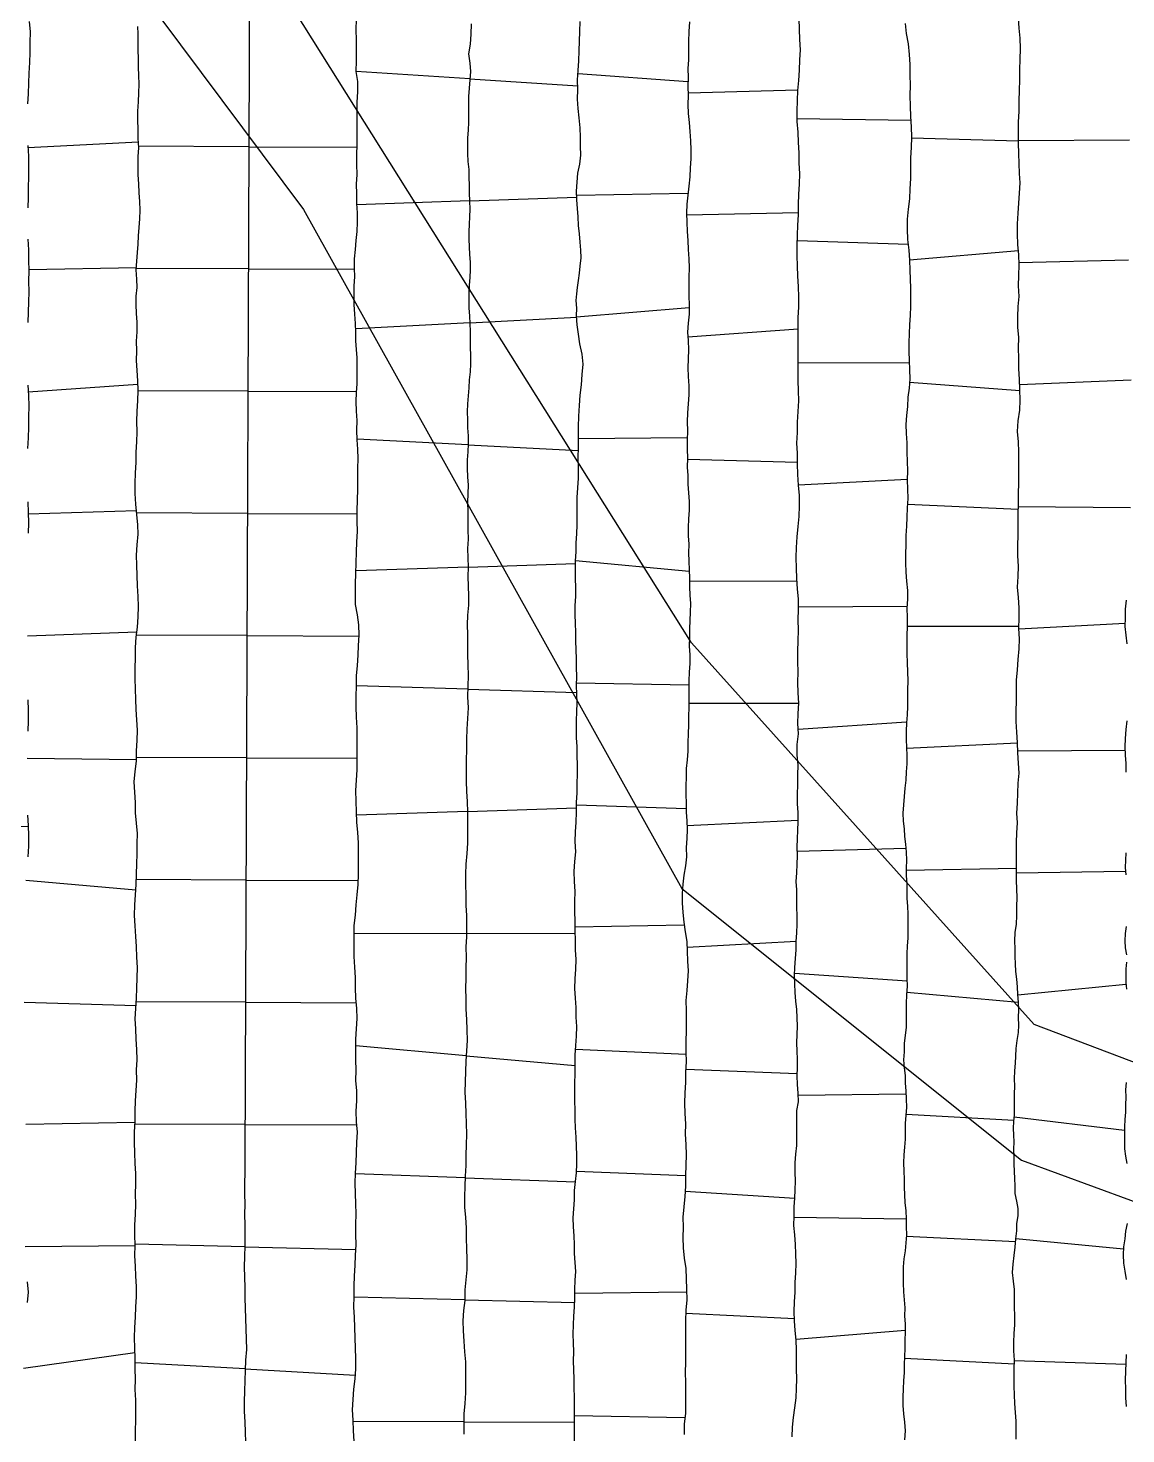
# Model space of a CAD drawing. Extents: x 703186 to 703989, y 1560402 to 1561368.
# Drawn here: x 703248.1 to 703293, y 1560567 to 1560624.5 of the extents above; entities that cross this region are included whole.
import ezdxf

# ---------------------------------------------------------------- set-up
doc = ezdxf.new("R2010")
doc.units = 0
for name, color, linetype in [('10124_2002_REAL', 30, 'Continuous'), ('AGROCAD PLL', 7, 'Continuous'), ('PANTE_2002', 7, 'Continuous')]:
    doc.layers.add(name, color=color, linetype=linetype)

msp = doc.modelspace()

# ---------------------------------------------------------------- linework, layer by layer
at = {"layer": '10124_2002_REAL'}
for points in [[(703257.2215, 1560637.122), (703256.9949, 1560578.1206), (703256.9913, 1560577.6985), (703256.9866, 1560577.2739), (703256.9834, 1560576.8393), (703256.9881, 1560576.4177), (703256.9819, 1560575.9928), (703256.9877, 1560575.573), (703256.9915, 1560575.1392), (703256.9931, 1560574.7124), (703256.983, 1560574.2857), (703256.9653, 1560573.8528), (703256.9738, 1560573.4293), (703256.9919, 1560573.0135), (703256.9882, 1560572.5847), (703257.0065, 1560572.1605), (703257.0248, 1560571.745), (703257.0357, 1560571.3196), (703257.0542, 1560570.8948), (703257.0574, 1560570.4729), (703257.0276, 1560570.0431), (703257.0035, 1560569.6113), (703256.9881, 1560569.2007), (703256.9826, 1560568.7734), (703256.966, 1560568.3502), (703256.9622, 1560567.9379), (703256.9921, 1560567.5132), (703257.0045, 1560567.0997), (703257.0224, 1560566.6799)], [(703248.1711, 1560624.7957), (703248.2094, 1560624.3709), (703248.1967, 1560623.9433), (703248.196, 1560623.5314), (703248.1811, 1560623.1193), (703248.1606, 1560622.688), (703248.1393, 1560622.2707), (703248.127, 1560621.8444), (703248.1027, 1560621.424)], [(703252.5136, 1560566.731), (703252.5205, 1560567.1568), (703252.5362, 1560567.5737), (703252.5352, 1560567.9987), (703252.533, 1560568.4057), (703252.5107, 1560568.8358), (703252.5219, 1560569.265), (703252.5054, 1560569.6842), (703252.5015, 1560570.1022), (703252.4898, 1560570.5262), (703252.4735, 1560570.9614), (703252.4923, 1560571.3789), (703252.5189, 1560571.7955), (703252.5375, 1560572.2144), (703252.5548, 1560572.6306), (703252.5636, 1560573.0461), (703252.532, 1560573.4722), (703252.5174, 1560573.8865), (703252.4874, 1560574.3083), (703252.5025, 1560574.7362), (703252.4914, 1560575.1583), (703252.4911, 1560575.5734), (703252.5146, 1560575.9979), (703252.5323, 1560576.4208), (703252.5267, 1560576.8247), (703252.5392, 1560577.2452), (703252.5306, 1560577.6694), (703252.5048, 1560578.088), (703252.4894, 1560578.5233), (703252.48, 1560578.9411), (703252.4732, 1560579.3724), (703252.5011, 1560579.7947), (703252.5088, 1560580.2263), (703252.5247, 1560580.6512), (703252.5527, 1560581.0642), (703252.5709, 1560581.4926), (703252.5665, 1560581.9117), (703252.5831, 1560582.3284), (703252.5792, 1560582.7494), (703252.5432, 1560583.171), (703252.5335, 1560583.5925), (703252.5041, 1560584.0067), (703252.5377, 1560584.4298), (703252.5543, 1560584.8501), (703252.5711, 1560585.2616), (703252.5857, 1560585.6765), (703252.5984, 1560586.1006), (703252.5796, 1560586.5282), (703252.5586, 1560586.9569), (703252.5375, 1560587.3718), (703252.5063, 1560587.8029), (703252.4807, 1560588.2323), (703252.4965, 1560588.6634), (703252.5175, 1560589.0769), (703252.5416, 1560589.4999), (703252.5574, 1560589.9196), (703252.5777, 1560590.3356), (703252.5843, 1560590.7479), (703252.5816, 1560591.1682), (703252.5972, 1560591.5792), (703252.5609, 1560591.9989), (703252.5241, 1560592.4251), (703252.5193, 1560592.8484), (703252.4979, 1560593.271), (703252.4627, 1560593.6912), (703252.5074, 1560594.1197), (703252.5566, 1560594.5422), (703252.5658, 1560594.9637), (703252.5907, 1560595.3893), (703252.6078, 1560595.8086), (703252.5732, 1560596.2268), (703252.5444, 1560596.6544), (703252.5306, 1560597.0724), (703252.5194, 1560597.4926), (703252.5003, 1560597.9189), (703252.5005, 1560598.339), (703252.5174, 1560598.7684), (703252.5253, 1560599.1853), (703252.5501, 1560599.6107), (703252.5993, 1560600.0194), (703252.6232, 1560600.44), (703252.6394, 1560600.8617), (703252.6269, 1560601.2798), (703252.6062, 1560601.7121), (703252.5886, 1560602.1354), (703252.5723, 1560602.5534), (703252.5603, 1560602.9682), (703252.5822, 1560603.3953), (703252.6276, 1560603.8216), (703252.6134, 1560604.2106), (703252.5713, 1560604.6307), (703252.5369, 1560605.0544), (703252.5073, 1560605.486), (703252.5118, 1560605.9007), (703252.5242, 1560606.3323), (703252.5446, 1560606.758), (703252.5471, 1560607.1778), (703252.5695, 1560607.6026), (703252.5938, 1560608.0187), (703252.5813, 1560608.4404), (703252.5878, 1560608.8576), (703252.6135, 1560609.2834), (703252.6225, 1560609.697), (703252.6115, 1560610.1043), (703252.5865, 1560610.5226), (703252.5667, 1560610.9304), (703252.5693, 1560611.3245), (703252.5665, 1560611.7274), (703252.5923, 1560612.1035), (703252.5929, 1560612.4923), (703252.5671, 1560612.8578), (703252.5408, 1560613.216), (703252.553, 1560613.5555), (703252.5845, 1560613.9101), (703252.5805, 1560614.2592), (703252.5483, 1560614.6354), (703252.5723, 1560614.9903), (703252.6051, 1560615.3437), (703252.6286, 1560615.6879), (703252.6419, 1560616.0274), (703252.6666, 1560616.3711), (703252.6922, 1560616.7243), (703252.7066, 1560617.0768), (703252.6957, 1560617.436), (703252.6686, 1560617.789), (703252.6536, 1560618.1546), (703252.6347, 1560618.524), (703252.6279, 1560618.9002), (703252.6346, 1560619.2705), (703252.6503, 1560619.6348), (703252.6278, 1560620.0124), (703252.6343, 1560620.3863), (703252.6141, 1560620.7588), (703252.6167, 1560621.1321), (703252.6377, 1560621.5082), (703252.6543, 1560621.8721), (703252.6736, 1560622.2328), (703252.6516, 1560622.5856), (703252.6433, 1560622.9311), (703252.6394, 1560623.2826), (703252.6277, 1560623.6226), (703252.6275, 1560623.9556), (703252.6245, 1560624.2852), (703252.6194, 1560624.5879)], [(703261.4687, 1560566.7281), (703261.4435, 1560567.155), (703261.4249, 1560567.5847), (703261.4009, 1560568.0122), (703261.4331, 1560568.4342), (703261.4607, 1560568.849), (703261.5022, 1560569.2745), (703261.5366, 1560569.6871), (703261.5403, 1560570.1027), (703261.5237, 1560570.5305), (703261.5148, 1560570.9512), (703261.4955, 1560571.3739), (703261.48, 1560571.7914), (703261.4508, 1560572.2093), (703261.4636, 1560572.6398), (703261.4711, 1560573.0679), (703261.4831, 1560573.4877), (703261.512, 1560573.9126), (703261.5248, 1560574.3312), (703261.5431, 1560574.7518), (703261.5355, 1560575.1742), (703261.537, 1560575.5931), (703261.5469, 1560576.0188), (703261.5347, 1560576.4379), (703261.5249, 1560576.8574), (703261.5127, 1560577.2785), (703261.5272, 1560577.6893), (703261.5477, 1560578.1135), (703261.5605, 1560578.535), (703261.5816, 1560578.9515), (703261.6006, 1560579.3712), (703261.5632, 1560579.793), (703261.5461, 1560580.2211), (703261.5746, 1560580.641), (703261.5738, 1560581.0594), (703261.543, 1560581.482), (703261.5452, 1560581.9042), (703261.538, 1560582.3193), (703261.5423, 1560582.7452), (703261.5373, 1560583.1713), (703261.5605, 1560583.5876), (703261.5868, 1560584.0115), (703261.573, 1560584.4286), (703261.543, 1560584.8432), (703261.5275, 1560585.2631), (703261.52, 1560585.6859), (703261.4939, 1560586.1198), (703261.4683, 1560586.547), (703261.4623, 1560586.9707), (703261.4638, 1560587.3913), (703261.4716, 1560587.8176), (703261.5161, 1560588.236), (703261.5547, 1560588.6606), (703261.5917, 1560589.0782), (703261.6362, 1560589.5), (703261.6469, 1560589.9196), (703261.6463, 1560590.342), (703261.6412, 1560590.7673), (703261.6417, 1560591.1938), (703261.6146, 1560591.6166), (703261.5772, 1560592.0461), (703261.5642, 1560592.4732), (703261.5494, 1560592.9039), (703261.5419, 1560593.3343), (703261.5598, 1560593.7645), (703261.5874, 1560594.1924), (703261.5925, 1560594.617), (703261.5942, 1560595.0575), (703261.5965, 1560595.4851), (703261.5885, 1560595.9084), (703261.5651, 1560596.3383), (703261.5494, 1560596.7682), (703261.5534, 1560597.1841), (703261.5621, 1560597.6154), (703261.5666, 1560598.0355), (703261.6102, 1560598.4568), (703261.6264, 1560598.873), (703261.6445, 1560599.2785), (703261.6703, 1560599.6937), (703261.6565, 1560600.1118), (703261.6021, 1560600.5287), (703261.5273, 1560600.9543), (703261.5247, 1560601.3795), (703261.5251, 1560601.7964), (703261.5424, 1560602.2211), (703261.5456, 1560602.6477), (703261.5639, 1560603.083), (703261.5797, 1560603.5107), (703261.6025, 1560603.9301), (703261.5853, 1560604.3598), (703261.5918, 1560604.7869), (703261.6098, 1560605.2249), (703261.618, 1560605.658), (703261.615, 1560606.0967), (703261.6189, 1560606.5239), (703261.6258, 1560606.9075), (703261.6222, 1560607.3008), (703261.5843, 1560607.6869), (703261.5818, 1560608.0853), (703261.5936, 1560608.478), (703261.5572, 1560608.8577), (703261.5537, 1560609.2467), (703261.5586, 1560609.6234), (703261.5853, 1560609.9689), (703261.5968, 1560610.3261), (703261.5933, 1560610.6697), (703261.5893, 1560611.0363), (703261.5679, 1560611.386), (703261.5404, 1560611.7382), (703261.5406, 1560612.0914), (703261.5225, 1560612.4474), (703261.4922, 1560612.8227), (703261.4738, 1560613.22), (703261.4616, 1560613.5893), (703261.4671, 1560613.9789), (703261.4898, 1560614.3544), (703261.4766, 1560614.7101), (703261.4845, 1560615.0946), (703261.5231, 1560615.4683), (703261.5481, 1560615.8333), (703261.5889, 1560616.2072), (703261.604, 1560616.5856), (703261.601, 1560616.9665), (703261.5762, 1560617.3532), (703261.5744, 1560617.7458), (703261.5691, 1560618.1407), (703261.589, 1560618.535), (703261.5725, 1560618.9416), (703261.5821, 1560619.3433), (703261.5959, 1560619.7712), (703261.5971, 1560620.2147), (703261.5952, 1560620.6467), (703261.5842, 1560621.0718), (703261.5863, 1560621.4966), (703261.6169, 1560621.9172), (703261.6168, 1560622.3424), (703261.5556, 1560622.7553), (703261.5696, 1560623.1861), (703261.569, 1560623.615), (703261.5598, 1560624.042), (703261.5566, 1560624.4611), (703261.5658, 1560624.8864)], [(703266.258, 1560624.7002), (703266.2434, 1560624.2824), (703266.2211, 1560623.8652), (703266.1452, 1560623.4696), (703266.1967, 1560623.0953), (703266.2239, 1560622.7461), (703266.2022, 1560622.4136), (703266.1733, 1560622.0651), (703266.1524, 1560621.7229), (703266.15, 1560621.373), (703266.1447, 1560621.0203), (703266.1492, 1560620.6786), (703266.1311, 1560620.3545), (703266.0992, 1560620.0365), (703266.1019, 1560619.7198), (703266.1107, 1560619.3938), (703266.1226, 1560619.07), (703266.1568, 1560618.7457), (703266.1653, 1560618.4221), (703266.1706, 1560618.0982), (703266.1747, 1560617.7814), (703266.186, 1560617.4514), (703266.1944, 1560617.1225), (703266.1872, 1560616.8093), (703266.1801, 1560616.5026), (703266.1636, 1560616.1878), (703266.1658, 1560615.8878), (703266.1697, 1560615.5733), (703266.1878, 1560615.2664), (703266.2083, 1560614.9556), (703266.2187, 1560614.6426), (703266.2058, 1560614.3221), (703266.1777, 1560614.0106), (703266.1555, 1560613.7038), (703266.1658, 1560613.391), (703266.1656, 1560613.0718), (703266.1882, 1560612.7561), (703266.2052, 1560612.4356), (703266.2194, 1560612.1249), (703266.216, 1560611.8123), (703266.2163, 1560611.4734), (703266.2234, 1560611.1308), (703266.2299, 1560610.7972), (703266.2099, 1560610.468), (703266.1764, 1560610.1418), (703266.1581, 1560609.8163), (703266.1363, 1560609.4873), (703266.1078, 1560609.1567), (703266.0957, 1560608.8311), (703266.1038, 1560608.5054), (703266.1017, 1560608.1785), (703266.1286, 1560607.855), (703266.1373, 1560607.5279), (703266.1203, 1560607.1964), (703266.0946, 1560606.8629), (703266.0876, 1560606.5154), (703266.1006, 1560606.167), (703266.134, 1560605.8301), (703266.1242, 1560605.488), (703266.112, 1560605.1211), (703266.1127, 1560604.753), (703266.1132, 1560604.3876), (703266.1231, 1560604.0084), (703266.1287, 1560603.6251), (703266.1063, 1560603.2389), (703266.1177, 1560602.8626), (703266.1301, 1560602.4785), (703266.1261, 1560602.0902), (703266.1306, 1560601.6999), (703266.1475, 1560601.3092), (703266.1449, 1560600.9179), (703266.1075, 1560600.5166), (703266.0926, 1560600.1167), (703266.0998, 1560599.7271), (703266.1073, 1560599.3109), (703266.1076, 1560598.8994), (703266.1218, 1560598.483), (703266.1317, 1560598.0502), (703266.122, 1560597.6099), (703266.1088, 1560597.1673), (703266.1311, 1560596.7209), (703266.108, 1560596.2879), (703266.0832, 1560595.8523), (703266.0639, 1560595.4435), (703266.0689, 1560595.0167), (703266.0527, 1560594.5845), (703266.0453, 1560594.1609), (703266.0556, 1560593.7265), (703266.0646, 1560593.3041), (703266.0956, 1560592.8841), (703266.1097, 1560592.4567), (703266.1011, 1560592.0443), (703266.1013, 1560591.6077), (703266.1035, 1560591.1881), (703266.075, 1560590.7598), (703266.0342, 1560590.3308), (703266.0296, 1560589.9118), (703266.0237, 1560589.4973), (703266.0416, 1560589.0628), (703266.0422, 1560588.6391), (703266.0674, 1560588.2238), (703266.0692, 1560587.7918), (703266.0702, 1560587.3576), (703266.0402, 1560586.9394), (703266.0466, 1560586.5158), (703266.0407, 1560586.0901), (703266.0324, 1560585.6673), (703266.0267, 1560585.2446), (703266.0374, 1560584.8183), (703266.038, 1560584.3979), (703266.0609, 1560583.9701), (703266.0845, 1560583.5481), (703266.0882, 1560583.1156), (703266.0696, 1560582.6952), (703266.0316, 1560582.2717), (703266.0202, 1560581.8459), (703266.0062, 1560581.4211), (703265.9965, 1560580.9962), (703266.0177, 1560580.5555), (703266.0319, 1560580.1316), (703266.0462, 1560579.7139), (703266.0646, 1560579.2778), (703266.0558, 1560578.8436), (703266.0421, 1560578.4234), (703266.0391, 1560577.9954), (703266.017, 1560577.569), (703266.0017, 1560577.1455), (703265.9885, 1560576.7319), (703265.982, 1560576.3039), (703266.0239, 1560575.873), (703266.0531, 1560575.4467), (703266.0458, 1560575.0249), (703266.064, 1560574.5918), (703266.0849, 1560574.1654), (703266.0772, 1560573.7396), (703266.0395, 1560573.3225), (703266.0008, 1560572.9099), (703265.9907, 1560572.4821), (703265.9463, 1560572.0678), (703265.9161, 1560571.6504), (703265.9264, 1560571.2322), (703265.9611, 1560570.8116), (703265.9836, 1560570.3801), (703266.0225, 1560569.9697), (703266.026, 1560569.5539), (703266.0204, 1560569.1238), (703266.0233, 1560568.6959), (703265.9906, 1560568.2626), (703265.9619, 1560567.8442), (703265.9611, 1560567.4254), (703265.9586, 1560567.0095)], [(703270.4894, 1560566.7087), (703270.4893, 1560567.0737), (703270.4827, 1560567.4417), (703270.4894, 1560567.7965), (703270.4901, 1560568.1666), (703270.4805, 1560568.5333), (703270.4701, 1560568.9003), (703270.4704, 1560569.2753), (703270.4518, 1560569.6392), (703270.4456, 1560570.0051), (703270.4515, 1560570.377), (703270.4427, 1560570.742), (703270.4364, 1560571.1066), (703270.445, 1560571.4786), (703270.4503, 1560571.8404), (703270.4874, 1560572.208), (703270.4985, 1560572.5745), (703270.4942, 1560572.9345), (703270.5149, 1560573.3057), (703270.5365, 1560573.6702), (703270.5075, 1560574.0288), (703270.48, 1560574.4054), (703270.4846, 1560574.7719), (703270.4654, 1560575.1281), (703270.437, 1560575.4923), (703270.4345, 1560575.8551), (703270.4576, 1560576.2294), (703270.4835, 1560576.5991), (703270.4886, 1560576.9762), (703270.5307, 1560577.3486), (703270.5596, 1560577.7058), (703270.5739, 1560578.0634), (703270.5765, 1560578.422), (703270.5666, 1560578.7874), (703270.5541, 1560579.1598), (703270.5309, 1560579.5365), (703270.5167, 1560579.9021), (703270.5113, 1560580.2743), (703270.4976, 1560580.6351), (703270.5021, 1560581.0034), (703270.5004, 1560581.3668), (703270.5079, 1560581.7462), (703270.5111, 1560582.1324), (703270.5164, 1560582.5179), (703270.5344, 1560582.9042), (703270.5706, 1560583.2907), (703270.5751, 1560583.682), (703270.551, 1560584.0724), (703270.5501, 1560584.4606), (703270.5309, 1560584.8495), (703270.5043, 1560585.2412), (703270.5091, 1560585.6377), (703270.541, 1560586.0314), (703270.5488, 1560586.4254), (703270.5287, 1560586.8183), (703270.5227, 1560587.2124), (703270.514, 1560587.5984), (703270.5058, 1560587.9913), (703270.4946, 1560588.3974), (703270.5041, 1560588.8056), (703270.5127, 1560589.2125), (703270.4901, 1560589.6222), (703270.4702, 1560590.0319), (703270.4983, 1560590.4341), (703270.5356, 1560590.8364), (703270.5154, 1560591.2496), (703270.5287, 1560591.6438), (703270.557, 1560592.0441), (703270.5593, 1560592.4495), (703270.5721, 1560592.8476), (703270.5875, 1560593.2432), (703270.5997, 1560593.6327), (703270.6007, 1560594.011), (703270.6096, 1560594.3888), (703270.5966, 1560594.7635), (703270.5887, 1560595.136), (703270.5704, 1560595.499), (703270.5716, 1560595.8586), (703270.5715, 1560596.2051), (703270.5811, 1560596.5651), (703270.5908, 1560596.9274), (703270.5757, 1560597.2839), (703270.5673, 1560597.6415), (703270.5741, 1560598.0064), (703270.571, 1560598.3704), (703270.5684, 1560598.7234), (703270.5558, 1560599.0956), (703270.5448, 1560599.4574), (703270.535, 1560599.8111), (703270.5223, 1560600.1701), (703270.5136, 1560600.5353), (703270.5125, 1560600.9015), (703270.5454, 1560601.2777), (703270.5435, 1560601.6442), (703270.5253, 1560602.0128), (703270.5189, 1560602.3772), (703270.5231, 1560602.737), (703270.5568, 1560603.1032), (703270.5534, 1560603.4666), (703270.5785, 1560603.8343), (703270.5998, 1560604.2052), (703270.5939, 1560604.5818), (703270.597, 1560604.9586), (703270.5968, 1560605.3317), (703270.6218, 1560605.7206), (703270.6435, 1560606.1171), (703270.6422, 1560606.5242), (703270.6301, 1560606.9466), (703270.6518, 1560607.3803), (703270.6487, 1560607.8031), (703270.6526, 1560608.2232), (703270.6613, 1560608.6537), (703270.6857, 1560609.0847), (703270.7175, 1560609.5066), (703270.7729, 1560609.9335), (703270.8015, 1560610.3638), (703270.8352, 1560610.779), (703270.7932, 1560611.1855), (703270.7041, 1560611.6108), (703270.6527, 1560612.0116), (703270.5998, 1560612.3857), (703270.5686, 1560612.7536), (703270.5738, 1560613.0756), (703270.5569, 1560613.3854), (703270.5781, 1560613.6603), (703270.612, 1560613.9155), (703270.6512, 1560614.2059), (703270.6834, 1560614.4978), (703270.7149, 1560614.7946), (703270.7565, 1560615.1241), (703270.749, 1560615.4414), (703270.7153, 1560615.7667), (703270.6874, 1560616.1063), (703270.6436, 1560616.4527), (703270.6342, 1560616.8019), (703270.6033, 1560617.1446), (703270.5779, 1560617.4992), (703270.5713, 1560617.858), (703270.596, 1560618.2278), (703270.6235, 1560618.5994), (703270.6986, 1560618.9608), (703270.7409, 1560619.3324), (703270.7268, 1560619.7019), (703270.725, 1560620.0715), (703270.714, 1560620.4533), (703270.6787, 1560620.8517), (703270.6317, 1560621.2363), (703270.6076, 1560621.6203), (703270.6233, 1560622.0101), (703270.6079, 1560622.4041), (703270.6366, 1560622.7984), (703270.6611, 1560623.1828), (703270.6796, 1560623.5923), (703270.6907, 1560623.9933), (703270.6975, 1560624.3884), (703270.7159, 1560624.7949)], [(703275.1833, 1560624.7869), (703275.1659, 1560624.3831), (703275.1513, 1560623.9746), (703275.1495, 1560623.5967), (703275.1497, 1560623.2307), (703275.1257, 1560622.8685), (703275.1299, 1560622.5037), (703275.1226, 1560622.1352), (703275.1333, 1560621.7726), (703275.1253, 1560621.397), (703275.1345, 1560621.0308), (703275.1727, 1560620.6603), (703275.2056, 1560620.2922), (703275.2317, 1560619.9198), (703275.2469, 1560619.5487), (703275.2393, 1560619.1829), (703275.2215, 1560618.8157), (703275.2018, 1560618.4397), (703275.1683, 1560618.0638), (703275.1158, 1560617.6923), (703275.0817, 1560617.323), (703275.0713, 1560616.9538), (703275.079, 1560616.5879), (703275.1011, 1560616.2129), (703275.1213, 1560615.8393), (703275.1327, 1560615.4643), (703275.1646, 1560615.0926), (703275.173, 1560614.7177), (703275.1605, 1560614.3348), (703275.1568, 1560613.9547), (703275.1652, 1560613.5789), (703275.1707, 1560613.1947), (703275.1768, 1560612.825), (703275.1422, 1560612.4552), (703275.1074, 1560612.0925), (703275.1326, 1560611.7448), (703275.1521, 1560611.3686), (703275.1368, 1560610.9919), (703275.1263, 1560610.6284), (703275.1359, 1560610.2691), (703275.1599, 1560609.9), (703275.1605, 1560609.5288), (703275.1361, 1560609.1591), (703275.1119, 1560608.7896), (703275.0944, 1560608.4194), (703275.1018, 1560608.0487), (703275.089, 1560607.6719), (703275.0993, 1560607.2974), (703275.1088, 1560606.9326), (703275.0984, 1560606.5682), (703275.1167, 1560606.2213), (703275.1262, 1560605.8714), (703275.1501, 1560605.5162), (703275.1709, 1560605.1606), (703275.1768, 1560604.8087), (703275.146, 1560604.4478), (703275.1356, 1560604.1053), (703275.1353, 1560603.7581), (703275.156, 1560603.421), (703275.1469, 1560603.0677), (703275.1569, 1560602.7175), (703275.1696, 1560602.3695), (703275.1903, 1560602.0213), (703275.1912, 1560601.669), (703275.21, 1560601.3277), (703275.2264, 1560600.9833), (703275.2211, 1560600.6377), (703275.2034, 1560600.2975), (703275.1895, 1560599.9499), (703275.1946, 1560599.6081), (703275.1791, 1560599.2444), (703275.1969, 1560598.8835), (703275.2046, 1560598.5326), (703275.1787, 1560598.186), (703275.1677, 1560597.8326), (703275.1591, 1560597.4666), (703275.1639, 1560597.1031), (703275.1638, 1560596.735), (703275.1545, 1560596.3781), (703275.1511, 1560596.0205), (703275.1308, 1560595.6614), (703275.1228, 1560595.3077), (703275.1251, 1560594.9475), (703275.0888, 1560594.5912), (703275.06, 1560594.2392), (703275.0544, 1560593.8909), (703275.0386, 1560593.5337), (703275.0437, 1560593.1767), (703275.0501, 1560592.816), (703275.0598, 1560592.4585), (703275.0766, 1560592.1043), (703275.0931, 1560591.7435), (703275.078, 1560591.3834), (703275.0511, 1560591.0085), (703275.0664, 1560590.6315), (703275.0218, 1560590.2533), (703274.9637, 1560589.8795), (703274.9149, 1560589.5038), (703274.8928, 1560589.1234), (703274.8925, 1560588.7398), (703274.9199, 1560588.3493), (703274.9565, 1560587.9573), (703275.0193, 1560587.558), (703275.0778, 1560587.1597), (703275.0985, 1560586.7669), (703275.1107, 1560586.3608), (703275.1307, 1560585.9592), (703275.1128, 1560585.5555), (703275.0771, 1560585.1578), (703275.0459, 1560584.7504), (703275.0513, 1560584.3378), (703275.0556, 1560583.9213), (703275.0592, 1560583.5119), (703275.0455, 1560583.0844), (703275.0466, 1560582.6556), (703275.0469, 1560582.2397), (703275.0303, 1560581.824), (703275.0261, 1560581.3914), (703275.001, 1560580.9698), (703274.9885, 1560580.55), (703274.999, 1560580.128), (703275.0261, 1560579.7042), (703275.0177, 1560579.2841), (703275.0467, 1560578.8669), (703275.0511, 1560578.4412), (703275.0345, 1560578.0101), (703275.0293, 1560577.5893), (703275.0272, 1560577.158), (703275.0014, 1560576.7396), (703274.9613, 1560576.3154), (703274.9143, 1560575.8935), (703274.937, 1560575.4785), (703274.9146, 1560575.0543), (703274.9252, 1560574.6346), (703274.9743, 1560574.2101), (703275.0426, 1560573.7907), (703275.0535, 1560573.3712), (703275.0659, 1560572.9387), (703275.0797, 1560572.5123), (703275.0458, 1560572.0779), (703275.0243, 1560571.6537), (703275.026, 1560571.2342), (703275.0322, 1560570.8168), (703275.0309, 1560570.3894), (703275.0212, 1560569.9618), (703275.019, 1560569.5411), (703275.0254, 1560569.1203), (703275.0214, 1560568.694), (703275.0201, 1560568.2846), (703275.022, 1560567.8535), (703274.9779, 1560567.4398), (703274.9684, 1560567.0047)], [(703279.3933, 1560566.9056), (703279.4091, 1560567.3032), (703279.451, 1560567.6979), (703279.5011, 1560568.0908), (703279.5523, 1560568.4977), (703279.5677, 1560568.8844), (703279.5802, 1560569.2689), (703279.5721, 1560569.6652), (703279.5653, 1560570.0574), (703279.5653, 1560570.4582), (703279.5516, 1560570.8552), (703279.5191, 1560571.2482), (703279.4842, 1560571.646), (703279.4788, 1560572.035), (703279.4934, 1560572.4225), (703279.51, 1560572.8199), (703279.5073, 1560573.2158), (703279.5389, 1560573.6076), (703279.5583, 1560573.9962), (703279.5414, 1560574.3852), (703279.5283, 1560574.7744), (703279.4947, 1560575.1671), (703279.4645, 1560575.5462), (703279.4701, 1560575.9276), (703279.4796, 1560576.3078), (703279.5055, 1560576.667), (703279.5204, 1560577.002), (703279.5323, 1560577.3615), (703279.5193, 1560577.7309), (703279.5103, 1560578.1047), (703279.5397, 1560578.4589), (703279.5813, 1560578.8142), (703279.5863, 1560579.1669), (703279.5762, 1560579.5392), (703279.5823, 1560579.8956), (703279.5852, 1560580.2458), (703279.6451, 1560580.604), (703279.6407, 1560580.9563), (703279.6083, 1560581.3117), (703279.5951, 1560581.6711), (703279.6057, 1560582.0091), (703279.6102, 1560582.3463), (703279.6009, 1560582.6797), (703279.5846, 1560583.0191), (703279.5993, 1560583.3608), (703279.6108, 1560583.6977), (703279.5977, 1560584.0355), (703279.5764, 1560584.3794), (703279.5409, 1560584.7204), (703279.516, 1560585.0822), (703279.5051, 1560585.4326), (703279.4843, 1560585.7767), (703279.5061, 1560586.1074), (703279.5271, 1560586.4625), (703279.5549, 1560586.8181), (703279.5582, 1560587.17), (703279.5802, 1560587.5251), (703279.5984, 1560587.8706), (703279.5912, 1560588.2193), (703279.5837, 1560588.5664), (703279.5815, 1560588.9219), (703279.5775, 1560589.2717), (703279.5592, 1560589.6199), (703279.5767, 1560589.9684), (703279.5967, 1560590.3224), (703279.6046, 1560590.6723), (703279.5947, 1560591.0194), (703279.6062, 1560591.3663), (703279.6279, 1560591.7187), (703279.6412, 1560592.0619), (703279.6384, 1560592.436), (703279.611, 1560592.7913), (703279.615, 1560593.177), (703279.6267, 1560593.5833), (703279.6238, 1560593.9809), (703279.6299, 1560594.3774), (703279.5928, 1560594.7945), (703279.5962, 1560595.2218), (703279.6463, 1560595.6551), (703279.6178, 1560596.0761), (703279.6324, 1560596.4907), (703279.6574, 1560596.9123), (703279.6308, 1560597.3328), (703279.6284, 1560597.7588), (703279.64, 1560598.1883), (703279.6176, 1560598.6099), (703279.6244, 1560599.0407), (703279.6351, 1560599.4687), (703279.648, 1560599.8976), (703279.6391, 1560600.324), (703279.648, 1560600.7497), (703279.6453, 1560601.1653), (703279.6071, 1560601.5884), (703279.5791, 1560602.0141), (703279.5663, 1560602.4421), (703279.5542, 1560602.8659), (703279.5644, 1560603.2865), (703279.5973, 1560603.7153), (703279.6414, 1560604.1372), (703279.6794, 1560604.5551), (703279.6899, 1560604.9827), (703279.6883, 1560605.4019), (703279.6524, 1560605.8334), (703279.6289, 1560606.2729), (703279.6155, 1560606.7022), (703279.6077, 1560607.1377), (703279.5883, 1560607.5539), (703279.6043, 1560607.9839), (703279.6158, 1560608.4129), (703279.6383, 1560608.8505), (703279.6612, 1560609.2772), (703279.6561, 1560609.6946), (703279.6435, 1560610.1139), (703279.6383, 1560610.5419), (703279.637, 1560610.9726), (703279.6362, 1560611.4019), (703279.6327, 1560611.8326), (703279.6349, 1560612.2551), (703279.6418, 1560612.6827), (703279.6628, 1560613.109), (703279.6575, 1560613.5265), (703279.648, 1560613.9618), (703279.6266, 1560614.384), (703279.6026, 1560614.7966), (703279.5945, 1560615.2179), (703279.5973, 1560615.6323), (703279.6109, 1560616.0607), (703279.6253, 1560616.4616), (703279.646, 1560616.8877), (703279.6551, 1560617.3129), (703279.668, 1560617.7272), (703279.6897, 1560618.1394), (703279.7013, 1560618.5737), (703279.6835, 1560619.0037), (703279.6727, 1560619.4228), (703279.6527, 1560619.8534), (703279.6327, 1560620.2745), (703279.5902, 1560620.7034), (703279.5968, 1560621.1324), (703279.6103, 1560621.5618), (703279.6206, 1560621.9716), (703279.6577, 1560622.3794), (703279.6955, 1560622.8121), (703279.7107, 1560623.2314), (703279.7274, 1560623.6424), (703279.7062, 1560624.0645), (703279.6915, 1560624.4875), (703279.681, 1560624.9026)], [(703284.0172, 1560624.7166), (703284.0591, 1560624.3054), (703284.1337, 1560623.8796), (703284.1838, 1560623.453), (703284.2116, 1560623.0316), (703284.2088, 1560622.6062), (703284.2158, 1560622.1878), (703284.212, 1560621.7628), (703284.217, 1560621.3339), (703284.2399, 1560620.9116), (703284.2622, 1560620.4908), (703284.2709, 1560620.0637), (703284.2597, 1560619.642), (703284.2303, 1560619.2206), (703284.2353, 1560618.8029), (703284.2372, 1560618.3787), (703284.2093, 1560617.9559), (703284.1887, 1560617.5416), (703284.1312, 1560617.116), (703284.0912, 1560616.7072), (703284.0904, 1560616.2975), (703284.1166, 1560615.8746), (703284.1608, 1560615.4491), (703284.1965, 1560615.0278), (703284.2106, 1560614.6311), (703284.2226, 1560614.2598), (703284.2316, 1560613.8916), (703284.2319, 1560613.5121), (703284.2289, 1560613.146), (703284.2134, 1560612.7717), (703284.1985, 1560612.3996), (703284.1724, 1560612.0239), (703284.1593, 1560611.6713), (703284.1714, 1560611.3015), (703284.1832, 1560610.9316), (703284.1923, 1560610.5541), (703284.2042, 1560610.1785), (703284.1747, 1560609.801), (703284.1276, 1560609.4324), (703284.1067, 1560609.0549), (703284.0682, 1560608.6778), (703284.048, 1560608.3154), (703284.0615, 1560607.9404), (703284.0808, 1560607.5612), (703284.0802, 1560607.1829), (703284.1012, 1560606.8034), (703284.1064, 1560606.4208), (703284.0995, 1560606.0421), (703284.1164, 1560605.6683), (703284.1214, 1560605.2896), (703284.1034, 1560604.9047), (703284.0896, 1560604.5249), (703284.0647, 1560604.1514), (703284.0456, 1560603.7685), (703284.0403, 1560603.3955), (703284.0342, 1560603.0214), (703284.0309, 1560602.6491), (703284.0444, 1560602.2761), (703284.0711, 1560601.9017), (703284.1047, 1560601.5264), (703284.1083, 1560601.1615), (703284.0902, 1560600.7959), (703284.093, 1560600.4223), (703284.0932, 1560600.0484), (703284.0859, 1560599.6789), (703284.0822, 1560599.306), (703284.0881, 1560598.9395), (703284.0965, 1560598.563), (703284.1078, 1560598.1894), (703284.125, 1560597.8229), (703284.1045, 1560597.4638), (703284.1069, 1560597.1046), (703284.1047, 1560596.7709), (703284.0912, 1560596.4391), (703284.07, 1560596.1031), (703284.0565, 1560595.7682), (703284.0557, 1560595.4319), (703284.0702, 1560595.0975), (703284.0864, 1560594.7673), (703284.0862, 1560594.4357), (703284.0588, 1560594.0986), (703284.047, 1560593.7618), (703284.0069, 1560593.4374), (703283.9717, 1560593.0986), (703283.9409, 1560592.757), (703283.9242, 1560592.419), (703283.9302, 1560592.0875), (703283.9731, 1560591.7725), (703283.9936, 1560591.4582), (703284.023, 1560591.139), (703284.0587, 1560590.8121), (703284.0738, 1560590.4888), (703284.0558, 1560590.1683), (703284.0612, 1560589.8499), (703284.0822, 1560589.5352), (703284.0827, 1560589.2294), (703284.079, 1560588.9243), (703284.108, 1560588.6073), (703284.1244, 1560588.2767), (703284.1278, 1560587.9486), (703284.1274, 1560587.6153), (703284.1308, 1560587.2984), (703284.0941, 1560586.9847), (703284.0895, 1560586.6598), (703284.084, 1560586.3349), (703284.0848, 1560586.0081), (703284.0875, 1560585.6681), (703284.1017, 1560585.3339), (703284.0699, 1560584.979), (703284.0606, 1560584.6329), (703284.0616, 1560584.3073), (703284.0544, 1560583.9764), (703284.0571, 1560583.6525), (703284.0091, 1560583.3262), (703283.9795, 1560582.9909), (703283.9682, 1560582.6521), (703283.943, 1560582.319), (703283.9756, 1560581.9946), (703284.0141, 1560581.6771), (703284.0116, 1560581.3723), (703284.0394, 1560581.0541), (703284.0557, 1560580.7181), (703284.0675, 1560580.3859), (703284.0484, 1560580.0496), (703284.0158, 1560579.7342), (703284.0101, 1560579.4119), (703284.0155, 1560579.0775), (703283.9881, 1560578.7552), (703283.956, 1560578.4369), (703283.9518, 1560578.1085), (703283.9633, 1560577.776), (703283.9682, 1560577.4466), (703283.9754, 1560577.1175), (703283.9896, 1560576.8016), (703283.9964, 1560576.4888), (703284.0444, 1560576.1486), (703284.0518, 1560575.817), (703284.0627, 1560575.4889), (703284.0634, 1560575.1656), (703284.0476, 1560574.8353), (703284.0142, 1560574.5074), (703283.9575, 1560574.179), (703283.9337, 1560573.8574), (703283.9287, 1560573.5238), (703283.9338, 1560573.1824), (703283.9511, 1560572.8408), (703283.9751, 1560572.5111), (703283.9962, 1560572.179), (703283.9914, 1560571.8466), (703284.0095, 1560571.5131), (703284.0151, 1560571.1823), (703284.0054, 1560570.8513), (703283.9997, 1560570.522), (703283.9916, 1560570.1935), (703283.9747, 1560569.8617), (703283.9767, 1560569.5337), (703283.9502, 1560569.1976), (703283.9307, 1560568.8679), (703283.9196, 1560568.5266), (703283.9186, 1560568.1868), (703283.9407, 1560567.8471), (703283.9908, 1560567.5036), (703284.0132, 1560567.1524), (703283.9888, 1560566.7847)], [(703288.5512, 1560566.8043), (703288.5603, 1560567.1696), (703288.5533, 1560567.5374), (703288.5235, 1560567.8977), (703288.5058, 1560568.2625), (703288.4867, 1560568.6176), (703288.4762, 1560568.9756), (703288.475, 1560569.337), (703288.4791, 1560569.6872), (703288.4914, 1560570.0453), (703288.4629, 1560570.4191), (703288.4618, 1560570.7752), (703288.4789, 1560571.1319), (703288.4976, 1560571.4879), (703288.5021, 1560571.8478), (703288.4952, 1560572.2081), (703288.4946, 1560572.5684), (703288.4843, 1560572.924), (703288.4505, 1560573.276), (703288.4118, 1560573.6201), (703288.4289, 1560573.9683), (703288.4687, 1560574.3158), (703288.516, 1560574.6548), (703288.5484, 1560575.0025), (703288.5799, 1560575.3299), (703288.5889, 1560575.6275), (703288.6438, 1560575.9364), (703288.6376, 1560576.2402), (703288.5783, 1560576.5407), (703288.5222, 1560576.8579), (703288.5168, 1560577.1692), (703288.5091, 1560577.4683), (703288.4908, 1560577.7593), (703288.4822, 1560578.063), (703288.4775, 1560578.3689), (703288.4665, 1560578.6659), (703288.4712, 1560578.9765), (703288.457, 1560579.2447), (703288.449, 1560579.5252), (703288.4574, 1560579.8035), (703288.4898, 1560580.0719), (703288.4853, 1560580.3525), (703288.489, 1560580.641), (703288.4938, 1560580.9384), (703288.496, 1560581.2502), (703288.489, 1560581.5512), (703288.4978, 1560581.8738), (703288.5351, 1560582.1821), (703288.55, 1560582.4804), (703288.5507, 1560582.7913), (703288.5944, 1560583.1204), (703288.6582, 1560583.4374), (703288.6714, 1560583.7462), (703288.6541, 1560584.0487), (703288.6606, 1560584.3675), (703288.6521, 1560584.6868), (703288.6215, 1560584.9996), (703288.6062, 1560585.3154), (703288.5799, 1560585.6221), (703288.5479, 1560585.9323), (703288.5272, 1560586.2478), (703288.5194, 1560586.5443), (703288.5139, 1560586.8658), (703288.5044, 1560587.1882), (703288.5214, 1560587.5258), (703288.5654, 1560587.876), (703288.5799, 1560588.2324), (703288.591, 1560588.6003), (703288.5978, 1560588.9575), (703288.5888, 1560589.3056), (703288.5775, 1560589.6669), (703288.5722, 1560590.049), (703288.574, 1560590.4138), (703288.5772, 1560590.803), (703288.5709, 1560591.2169), (703288.5873, 1560591.6129), (703288.6067, 1560592.0218), (703288.5881, 1560592.4204), (703288.6056, 1560592.8203), (703288.6194, 1560593.2274), (703288.6445, 1560593.6389), (703288.6795, 1560594.0465), (703288.6484, 1560594.4572), (703288.6208, 1560594.8757), (703288.6183, 1560595.3052), (703288.5865, 1560595.7326), (703288.5604, 1560596.1634), (703288.5618, 1560596.5864), (703288.5762, 1560597.012), (703288.5691, 1560597.4354), (703288.5766, 1560597.8544), (703288.607, 1560598.2765), (703288.6458, 1560598.7004), (703288.6777, 1560599.1319), (703288.688, 1560599.5457), (703288.6665, 1560599.9642), (703288.6832, 1560600.4034), (703288.686, 1560600.818), (703288.6528, 1560601.2368), (703288.6173, 1560601.6636), (703288.6411, 1560602.0938), (703288.6492, 1560602.5232), (703288.6241, 1560602.9428), (703288.6276, 1560603.3664), (703288.6447, 1560603.7887), (703288.6427, 1560604.2036), (703288.6436, 1560604.6397), (703288.6467, 1560605.0636), (703288.6542, 1560605.4852), (703288.6602, 1560605.9077), (703288.6618, 1560606.3463), (703288.6614, 1560606.765), (703288.665, 1560607.1898), (703288.648, 1560607.6027), (703288.6063, 1560608.0202), (703288.6397, 1560608.4672), (703288.7127, 1560608.8978), (703288.7251, 1560609.3122), (703288.7072, 1560609.7469), (703288.6889, 1560610.1675), (703288.6707, 1560610.5846), (703288.6612, 1560611.0158), (703288.6564, 1560611.442), (703288.6628, 1560611.8671), (703288.6322, 1560612.2927), (703288.6221, 1560612.7148), (703288.644, 1560613.1387), (703288.6802, 1560613.5543), (703288.6556, 1560613.979), (703288.6669, 1560614.4102), (703288.6737, 1560614.8371), (703288.663, 1560615.2582), (703288.6258, 1560615.6815), (703288.6164, 1560616.1064), (703288.6165, 1560616.5261), (703288.6418, 1560616.9543), (703288.6732, 1560617.3658), (703288.6971, 1560617.7788), (703288.7189, 1560618.1914), (703288.6884, 1560618.581), (703288.6744, 1560618.9872), (703288.6668, 1560619.4011), (703288.6552, 1560619.823), (703288.6526, 1560620.2629), (703288.6596, 1560620.6974), (703288.68, 1560621.1217), (703288.6853, 1560621.5549), (703288.6906, 1560621.9778), (703288.7083, 1560622.4078), (703288.7106, 1560622.8289), (703288.7213, 1560623.2483), (703288.7354, 1560623.6891), (703288.7174, 1560624.1139), (703288.6743, 1560624.5224), (703288.6517, 1560624.9458)], [(703248.1139, 1560619.7181), (703248.1351, 1560619.283), (703248.1373, 1560618.8552), (703248.1366, 1560618.4298), (703248.1314, 1560618.0133), (703248.1297, 1560617.5905), (703248.1192, 1560617.1696)], [(703248.1136, 1560615.8885), (703248.1383, 1560615.4537), (703248.1442, 1560615.0275), (703248.1529, 1560614.5979), (703248.1377, 1560614.174), (703248.149, 1560613.7415), (703248.1419, 1560613.3229), (703248.1292, 1560612.9029), (703248.1188, 1560612.482)], [(703248.1077, 1560609.9256), (703248.1366, 1560609.4967), (703248.1511, 1560609.0608), (703248.1388, 1560608.6283), (703248.1416, 1560608.1983), (703248.1344, 1560607.7611), (703248.1058, 1560607.333)], [(703248.1099, 1560605.149), (703248.1265, 1560604.7185), (703248.139, 1560604.2956), (703248.1231, 1560603.8636)], [(703293.0541, 1560601.1198), (703293.0114, 1560600.7633), (703293.0143, 1560600.4084), (703293.0106, 1560600.0466), (703293.0389, 1560599.6943), (703293.0913, 1560599.3368)], [(703248.1126, 1560597.0448), (703248.1258, 1560596.6217), (703248.1348, 1560596.1873), (703248.1125, 1560595.7615)], [(703293.0824, 1560596.1897), (703293.0467, 1560595.8336), (703293.0211, 1560595.4711), (703293.0103, 1560595.1287), (703293.0122, 1560594.7857), (703293.0388, 1560594.4395), (703293.0494, 1560594.0912)], [(703248.0978, 1560592.3367), (703248.134, 1560591.9082), (703248.1475, 1560591.4891), (703248.1363, 1560591.0643), (703248.1085, 1560590.6259)], [(703293.0479, 1560590.797), (703293.0307, 1560590.4889), (703293.0222, 1560590.1933), (703293.049, 1560589.8935)], [(703293.0571, 1560587.7773), (703293.0177, 1560587.4899), (703293.0049, 1560587.1893), (703293.0194, 1560586.902), (703293.0735, 1560586.6172)], [(703293.0754, 1560586.3208), (703293.0464, 1560586.0418), (703293.0416, 1560585.7732), (703293.0385, 1560585.4912), (703293.0674, 1560585.2169)], [(703293.0586, 1560581.3982), (703293.0334, 1560581.0986), (703293.0394, 1560580.8006), (703293.0372, 1560580.4892), (703293.031, 1560580.1798), (703293.0096, 1560579.877), (703292.9872, 1560579.5789), (703292.9927, 1560579.2843), (703292.9857, 1560578.986), (703292.9964, 1560578.6882), (703293.0342, 1560578.389), (703293.0893, 1560578.0837)], [(703293.0973, 1560575.6264), (703293.0365, 1560575.3216), (703293.0027, 1560574.9988), (703292.9534, 1560574.6693), (703292.9373, 1560574.3415), (703292.9539, 1560574.0128), (703293.0042, 1560573.6776), (703293.0566, 1560573.3343)], [(703248.0872, 1560573.244), (703248.1301, 1560572.8235), (703248.0911, 1560572.4)], [(703293.0566, 1560570.2756), (703293.0455, 1560569.9286), (703293.0375, 1560569.5859), (703293.0221, 1560569.2247), (703293.028, 1560568.8668), (703293.0332, 1560568.4997), (703293.0539, 1560568.1377)]]:
    msp.add_lwpolyline(points, dxfattribs=at)
at = {"layer": 'AGROCAD PLL', "color": 1, "true_color": 0xff0000}
for points in [[(703266.2049, 1560622.4543), (703261.5552, 1560622.7578)], [(703266.2049, 1560622.4543), (703261.5552, 1560622.7578)], [(703266.2049, 1560622.4543), (703261.5557, 1560622.7578)], [(703266.2049, 1560622.4543), (703261.5557, 1560622.7578)], [(703279.5921, 1560620.827), (703284.2482, 1560620.7554)], [(703270.5743, 1560617.6932), (703275.1278, 1560617.777)], [(703266.1857, 1560617.461), (703261.5794, 1560617.3032)], [(703266.1857, 1560617.461), (703261.5794, 1560617.3032)], [(703275.0727, 1560616.8875), (703279.6481, 1560616.9838)], [(703257.1353, 1560614.6762), (703252.5522, 1560614.6938)], [(703257.1353, 1560614.6762), (703252.5522, 1560614.6938)], [(703270.572, 1560612.7138), (703275.1722, 1560613.1039)], [(703266.2035, 1560612.4668), (703261.5341, 1560612.2191)], [(703266.2035, 1560612.4668), (703261.5341, 1560612.2191)], [(703288.6986, 1560609.9438), (703293.2656, 1560610.1425)], [(703266.1345, 1560607.4737), (703261.5842, 1560607.7071)], [(703266.1345, 1560607.4737), (703261.5842, 1560607.7071)], [(703288.6459, 1560604.9545), (703293.2301, 1560604.9209)], [(703270.524, 1560602.7464), (703275.1726, 1560602.3186)], [(703266.1301, 1560602.4786), (703261.5432, 1560602.3305)], [(703266.1301, 1560602.4786), (703261.5432, 1560602.3305)], [(703284.0932, 1560600.0629), (703288.6703, 1560600.0654)], [(703257.0777, 1560599.6763), (703261.6681, 1560599.6587)], [(703266.1182, 1560597.4817), (703261.5621, 1560597.6176)], [(703266.1182, 1560597.4817), (703261.5621, 1560597.6176)], [(703266.1182, 1560597.4817), (703261.5621, 1560597.6176)], [(703266.1182, 1560597.4817), (703261.5621, 1560597.6176)], [(703270.5693, 1560597.7493), (703275.1637, 1560597.6637)], [(703284.0718, 1560595.0659), (703288.6184, 1560595.289)], [(703275.0853, 1560591.9138), (703279.6407, 1560592.1221)], [(703257.0393, 1560589.6764), (703261.6402, 1560589.6587)], [(703266.0699, 1560587.4903), (703261.4654, 1560587.4797)], [(703266.0699, 1560587.4903), (703261.4654, 1560587.4797)], [(703279.4901, 1560585.8643), (703284.0921, 1560585.5609)], [(703284.0796, 1560585.0875), (703288.6523, 1560584.6778)], [(703284.0796, 1560585.0875), (703288.653, 1560584.6777)], [(703247.9616, 1560584.6806), (703252.5421, 1560584.5419)], [(703275.0351, 1560581.9432), (703279.5979, 1560581.761)], [(703257.0009, 1560579.6764), (703261.5751, 1560579.6589)], [(703279.4694, 1560575.8827), (703284.0518, 1560575.8154)], [(703279.4694, 1560575.8827), (703284.0519, 1560575.8154)], [(703270.4961, 1560572.7762), (703275.0694, 1560572.8309)], [(703247.9304, 1560569.7097), (703252.4945, 1560570.3556)], [(703288.4909, 1560570.03), (703293.0442, 1560569.8736)]]:
    msp.add_lwpolyline(points, dxfattribs=at)
at = {"layer": 'AGROCAD PLL', "color": 5, "true_color": 0x0000ff}
for points in [[(703266.2049, 1560622.4543), (703270.6172, 1560622.1664)], [(703284.2701, 1560620.0325), (703288.6546, 1560619.9161)], [(703257.1545, 1560619.6761), (703261.5923, 1560619.6591)], [(703266.1857, 1560617.461), (703270.5758, 1560617.6113)], [(703248.1518, 1560614.6512), (703252.5554, 1560614.7404)], [(703257.1353, 1560614.6762), (703261.4785, 1560614.6595)], [(703266.2035, 1560612.4668), (703270.5733, 1560612.6986)], [(703257.1161, 1560609.6762), (703261.5614, 1560609.6591)], [(703270.6492, 1560607.7413), (703275.0925, 1560607.7738)], [(703248.1283, 1560604.6573), (703252.5585, 1560604.7882)], [(703266.1301, 1560602.4786), (703270.5217, 1560602.6204)], [(703275.1906, 1560601.9049), (703279.5855, 1560601.9161)], [(703279.6474, 1560600.8479), (703284.0942, 1560600.8768)], [(703288.6667, 1560599.9594), (703293.012, 1560600.1827)], [(703288.6203, 1560594.9665), (703293.0111, 1560594.9921)], [(703279.5993, 1560590.8591), (703284.0397, 1560590.9857)], [(703266.0699, 1560587.4903), (703270.5162, 1560587.5006)], [(703288.6233, 1560584.981), (703293.0467, 1560585.4137)], [(703279.6418, 1560580.8719), (703284.0456, 1560580.9269)], [(703284.0513, 1560580.1003), (703288.463, 1560579.8498)], [(703288.5497, 1560575.0164), (703292.9497, 1560574.5931)], [(703275.04, 1560571.9637), (703279.4829, 1560571.7386)]]:
    msp.add_lwpolyline(points, dxfattribs=at)
at = {"layer": 'AGROCAD PLL', "color": 3, "true_color": 0x00ff00}
for points in [[(703270.6276, 1560622.6743), (703275.1268, 1560622.3468)], [(703275.1303, 1560621.8747), (703279.6238, 1560622.0073)], [(703288.6546, 1560619.932), (703293.1924, 1560619.9588)], [(703248.1173, 1560619.6488), (703252.6363, 1560619.869)], [(703257.1545, 1560619.6761), (703252.6468, 1560619.6935)], [(703257.1545, 1560619.6761), (703252.6468, 1560619.6935)], [(703279.6037, 1560615.8324), (703284.1359, 1560615.6886)], [(703284.195, 1560615.0455), (703288.6485, 1560615.4229)], [(703288.6711, 1560614.9387), (703293.158, 1560615.0527)], [(703275.1217, 1560611.8946), (703279.6347, 1560612.2217)], [(703279.6374, 1560610.8346), (703284.1852, 1560610.8483)], [(703248.1259, 1560609.6548), (703252.6155, 1560609.9573)], [(703257.1161, 1560609.6762), (703252.6224, 1560609.6935)], [(703257.1161, 1560609.6762), (703252.6224, 1560609.6935)], [(703257.1161, 1560609.6762), (703252.6226, 1560609.6935)], [(703257.1161, 1560609.6762), (703252.6226, 1560609.6935)], [(703284.1941, 1560610.049), (703288.7093, 1560609.6961)], [(703266.1345, 1560607.4737), (703270.6449, 1560607.2424)], [(703275.1079, 1560606.8994), (703279.6143, 1560606.7708)], [(703279.6522, 1560605.8379), (703284.1001, 1560606.0757)], [(703284.1106, 1560605.0579), (703288.6451, 1560604.8459)], [(703257.0969, 1560604.6763), (703252.5662, 1560604.6937)], [(703257.0969, 1560604.6763), (703252.5662, 1560604.6937)], [(703257.0969, 1560604.6763), (703261.5899, 1560604.659)], [(703248.1064, 1560599.6614), (703252.5764, 1560599.8292)], [(703257.0777, 1560599.6763), (703252.5601, 1560599.6936)], [(703257.0777, 1560599.6763), (703252.5601, 1560599.6936)], [(703266.1182, 1560597.4817), (703270.5742, 1560597.3488)], [(703275.1638, 1560596.9087), (703279.6571, 1560596.9075)], [(703275.1638, 1560596.9087), (703279.6577, 1560596.9075)], [(703279.633, 1560595.8516), (703284.0731, 1560596.1522)], [(703248.0832, 1560594.6656), (703252.5581, 1560594.6099)], [(703257.0585, 1560594.6763), (703252.5599, 1560594.6936)], [(703257.0585, 1560594.6763), (703252.5599, 1560594.6936)], [(703257.0585, 1560594.6763), (703261.5927, 1560594.6589)], [(703266.1087, 1560592.4861), (703261.5684, 1560592.3363)], [(703266.1087, 1560592.4861), (703261.5684, 1560592.3363)], [(703266.1087, 1560592.4861), (703270.5652, 1560592.6331)], [(703270.569, 1560592.7515), (703275.0558, 1560592.6072)], [(703243.6367, 1560591.6865), (703248.1347, 1560591.8863)], [(703284.0573, 1560590.0815), (703288.5727, 1560590.158)], [(703288.5733, 1560589.9728), (703293.0364, 1560590.0347)], [(703248.0392, 1560589.6723), (703252.5292, 1560589.283)], [(703257.0393, 1560589.6764), (703252.5489, 1560589.6936)], [(703257.0393, 1560589.6764), (703252.5489, 1560589.6936)], [(703270.5107, 1560587.7576), (703274.9733, 1560587.8507)], [(703275.0895, 1560586.9386), (703279.5582, 1560587.1741)], [(703275.0895, 1560586.9386), (703279.5585, 1560587.1741)], [(703257.0201, 1560584.6764), (703252.5481, 1560584.6936)], [(703257.0201, 1560584.6764), (703252.5481, 1560584.6936)], [(703257.0201, 1560584.6764), (703261.5563, 1560584.659)], [(703266.0516, 1560582.4943), (703261.5405, 1560582.899)], [(703266.0516, 1560582.4943), (703261.5405, 1560582.899)], [(703270.5279, 1560582.7636), (703275.0467, 1560582.5531)], [(703266.0516, 1560582.4943), (703270.5108, 1560582.0941)], [(703248.0322, 1560579.6862), (703252.4993, 1560579.7682)], [(703257.0009, 1560579.6764), (703252.4944, 1560579.6937)], [(703257.0009, 1560579.6764), (703252.4944, 1560579.6937)], [(703288.4807, 1560579.9961), (703292.9896, 1560579.4518)], [(703266.0144, 1560577.498), (703261.5262, 1560577.6601)], [(703266.0144, 1560577.498), (703261.5262, 1560577.6601)], [(703266.0144, 1560577.498), (703270.5291, 1560577.3349)], [(703266.0144, 1560577.498), (703270.5296, 1560577.3348)], [(703270.562, 1560577.7659), (703275.0293, 1560577.5873)], [(703270.562, 1560577.7659), (703275.0293, 1560577.5873)], [(703275.0142, 1560576.9471), (703279.5057, 1560576.6702)], [(703275.0142, 1560576.9471), (703279.5056, 1560576.6702)], [(703284.0607, 1560575.1094), (703288.5384, 1560574.8952)], [(703248.0029, 1560574.6891), (703252.5022, 1560574.729)], [(703248.0029, 1560574.6891), (703252.5027, 1560574.729)], [(703256.9923, 1560574.6766), (703252.5013, 1560574.7829)], [(703256.9923, 1560574.6766), (703252.5013, 1560574.7829)], [(703256.9923, 1560574.6766), (703261.5352, 1560574.5691)], [(703265.9913, 1560572.5061), (703261.4628, 1560572.613)], [(703265.9913, 1560572.5061), (703261.4628, 1560572.613)], [(703265.9913, 1560572.5061), (703270.4932, 1560572.3998)], [(703279.5486, 1560570.8911), (703284.0138, 1560571.2603)], [(703257.0074, 1560569.6806), (703252.5031, 1560569.932)], [(703257.0074, 1560569.6806), (703252.5031, 1560569.932)], [(703283.9879, 1560570.1202), (703288.4861, 1560569.8911)], [(703257.0074, 1560569.6806), (703261.5151, 1560569.429)], [(703270.4891, 1560567.7794), (703275.005, 1560567.6942)], [(703265.9613, 1560567.5159), (703261.4275, 1560567.5245)], [(703265.9613, 1560567.5159), (703261.4275, 1560567.5245)], [(703265.9613, 1560567.5159), (703270.4839, 1560567.5072)]]:
    msp.add_lwpolyline(points, dxfattribs=at)
at = {"layer": 'PANTE_2002'}
for points in [[(703230.0313, 1560656.401), (703259.4001, 1560617.1103), (703274.8783, 1560589.329), (703288.7689, 1560578.2165), (703300.6752, 1560573.8509)], [(703474.2851, 1560625.5469), (703464.0767, 1560594.8812), (703450.993, 1560555.5783), (703447.0575, 1560539.2831), (703444.2753, 1560527.763), (703442.3422, 1560519.7587), (703440.5618, 1560512.1311), (703440.0807, 1560510.0698), (703437.3512, 1560498.3759), (703435.4461, 1560487.3692), (703435.4461, 1560484.7886), (703418.8307, 1560487.9499), (703399.3573, 1560488.0558), (703384.2284, 1560496.9048), (703368.9883, 1560515.1081), (703352.9016, 1560540.0848), (703344.6466, 1560556.5949), (703338.4818, 1560564.3207), (703336.5768, 1560565.7495), (703334.7512, 1560566.5432), (703334.7512, 1560566.5432), (703289.2981, 1560583.7728), (703275.2752, 1560599.3832), (703255.1668, 1560631.3979)]]:
    msp.add_lwpolyline(points, dxfattribs=at)

doc.saveas('drawing.dxf')
